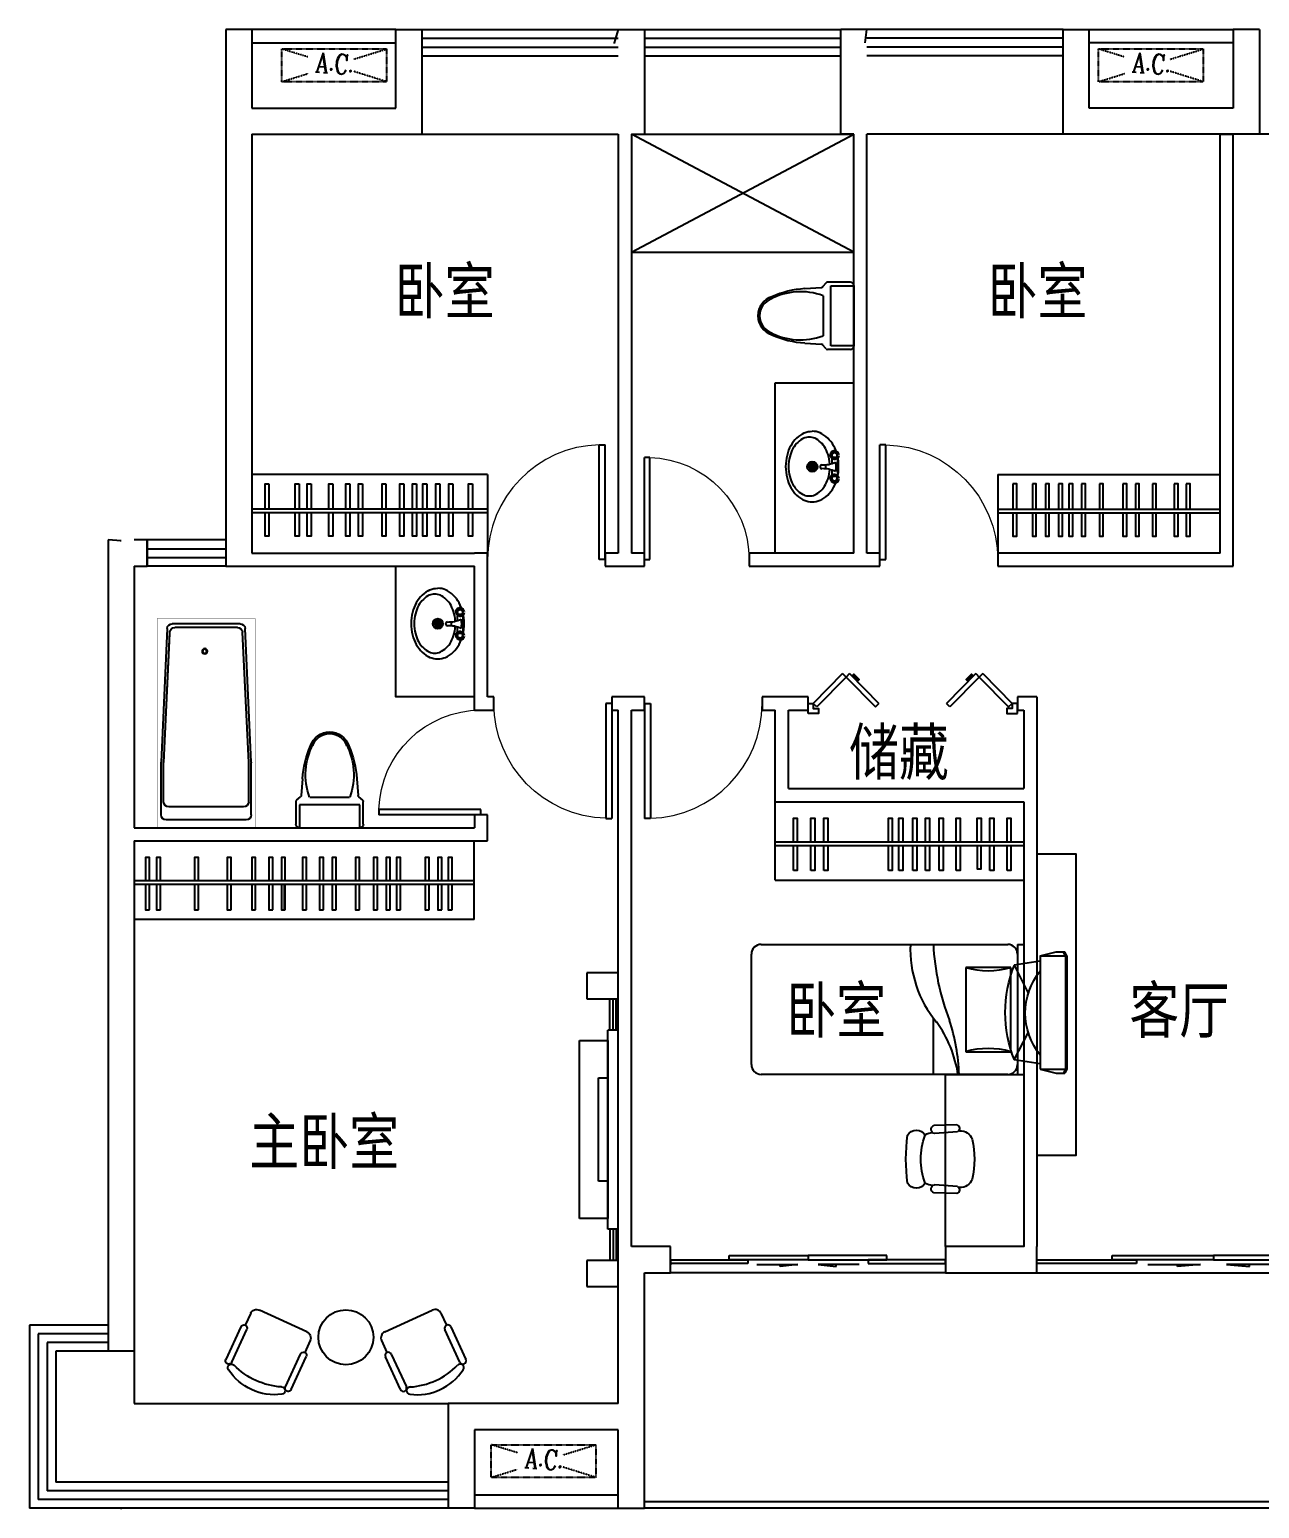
# Model space of a CAD drawing. Extents: x 4787548 to 4824448, y -1283794 to -1265894.
# Drawn here: x 4787548 to 4796948, y -1280495 to -1269194 of the extents above; entities that cross this region are included whole.
import ezdxf
from ezdxf.enums import TextEntityAlignment as Align

# ---------------------------------------------------------------- set-up
doc = ezdxf.new("R2010")
doc.units = 0
doc.header["$MEASUREMENT"] = 0
doc.linetypes.add('DASH', pattern=[0.35, 0.25, -0.1])
doc.layers.get('0').update_dxf_attribs({"linetype": 'CONTINUOUS'})
for name, color, linetype in [('4-BACLONY', 6, 'CONTINUOUS'), ('FURN', 8, 'CONTINUOUS'), ('HANDRAIL', 3, 'CONTINUOUS'), ('j', 8, 'CONTINUOUS'), ('J-厨房', 8, 'CONTINUOUS'), ('KT', 5, 'DASH'), ('LVTRY', 187, 'CONTINUOUS'), ('PUB_TEXT', 7, 'CONTINUOUS'), ('WALL', 2, 'CONTINUOUS'), ('WINDOW', 4, 'CONTINUOUS'), ('图库', 8, 'CONTINUOUS'), ('家具', 8, 'CONTINUOUS')]:
    doc.layers.add(name, color=color, linetype=linetype)
doc.styles.add('ATT', font='TXT')
doc.styles.add('COMPLEX', font='COMPLEX')
doc.styles.add('黑体', font='simhei.ttf')

# ---------------------------------------------------------------- blocks, each defined once
blk = doc.blocks.new('A$C0EA120DE')
at = {"layer": 'KT', "linetype": 'DASH', "ltscale": 0.5}
for p, q in [((-908, 63), (-656, -16)), ((-108, 63), (-306, 1)), ((-656, -109), (-908, -187)), ((-306, -126), (-108, -187))]:
    blk.add_line(p, q, dxfattribs=at)
blk.add_lwpolyline([(-908, -187), (-908, 63), (-108, 63), (-108, -187)], close=True, dxfattribs=at)
at = {"layer": 'KT', "linetype": 'DASH', "ltscale": 0.5, "style": 'COMPLEX', "text_generation_flag": 6, "width": 0.8}
blk.add_text('A.C.', height=150, rotation=355, dxfattribs=at).set_placement((-658, -63), align=Align.MIDDLE_RIGHT)
blk = doc.blocks.new('A$C3A193A47')
at = {"layer": '家具', "rotation": 180}
blk.add_blockref('A$C0EA120DE', (-539, 117), dxfattribs=at)
blk = doc.blocks.new('A$C0E8A3607')
for p, q in [((70, 205), (101, 402)), ((101, 402), (316, 296)), ((826, 402), (618, 296)), ((856, 205), (826, 402)), ((30, 205), (0, 81)), ((30, 205), (897, 205)), ((30, 205), (30, 0)), ((897, 205), (897, 0)), ((897, 205), (897, 0)), ((897, 205), (927, 81)), ((0, 81), (0, 16)), ((30, 0), (0, 16)), ((32, 10), (2, 25)), ((30, 10), (897, 10)), ((895, 10), (925, 25)), ((897, 0), (927, 16)), ((927, 81), (927, 16)), ((30, 0), (897, 0))]:
    blk.add_line(p, q)
for centre, radius, start, end in [((463, -508), 979, 68.2528, 111.7472), ((467, -193), 511, 50.9799, 129.0201)]:
    blk.add_arc(centre, radius, start, end)
blk = doc.blocks.new('A$C729543F5')
at = {"layer": 'FURN'}
for p, q in [((0, 2599), (0, 2799)), ((0, 2799), (240, 2799)), ((240, 2799), (240, 2599)), ((240, 2599), (0, 2599)), ((16, 2360), (16, 2599)), ((40, 2360), (40, 2599)), ((64, 2360), (64, 2599)), ((0, 840), (0, 2360)), ((0, 2360), (80, 2360)), ((80, 840), (80, 2360)), ((80, 2280), (80, 920)), ((297, 2280), (80, 2280)), ((297, 920), (297, 2280)), ((80, 1995), (80, 1205)), ((152, 1995), (80, 1995)), ((152, 1205), (152, 1995)), ((80, 1205), (152, 1205)), ((80, 920), (297, 920)), ((0, 840), (80, 840)), ((16, 840), (16, 600)), ((40, 840), (40, 600)), ((64, 840), (64, 600)), ((0, 400), (0, 600)), ((0, 600), (240, 600)), ((240, 600), (240, 400)), ((240, 400), (0, 400))]:
    blk.add_line(p, q, dxfattribs=at)
blk = doc.blocks.new('toilet3')
at = {"layer": 'j'}
for p, q in [((-180, 345), (-194, 334)), ((-164, 356), (-180, 345)), ((-148, 366), (-164, 356)), ((-140, 341), (-153, 332)), ((-131, 375), (-148, 366)), ((-126, 349), (-140, 341)), ((-114, 382), (-131, 375)), ((-112, 357), (-126, 349)), ((-96, 389), (-114, 382)), ((-97, 363), (-112, 357)), ((-82, 368), (-97, 363)), ((-75, 394), (-96, 389)), ((-64, 373), (-82, 368)), ((-54, 399), (-75, 394)), ((-46, 377), (-64, 373)), ((-32, 402), (-54, 399)), ((-27, 380), (-46, 377)), ((-11, 404), (-32, 402)), ((-8, 382), (-27, 380)), ((11, 405), (-11, 404)), ((11, 382), (-8, 382)), ((32, 404), (11, 405)), ((30, 382), (11, 382)), ((49, 380), (30, 382)), ((54, 402), (32, 404)), ((67, 377), (49, 380)), ((75, 399), (54, 402)), ((86, 373), (67, 377)), ((96, 394), (75, 399)), ((104, 368), (86, 373)), ((117, 389), (96, 394)), ((119, 363), (104, 368)), ((135, 382), (117, 389)), ((134, 357), (119, 363)), ((148, 349), (134, 357)), ((153, 375), (135, 382)), ((162, 341), (148, 349)), ((170, 366), (153, 375)), ((175, 332), (162, 341)), ((186, 356), (170, 366)), ((202, 345), (186, 356)), ((216, 334), (202, 345)), ((-256, 233), (-258, 218)), ((-252, 248), (-256, 233)), ((-247, 263), (-252, 248)), ((-240, 276), (-247, 263)), ((-230, 292), (-240, 276)), ((-220, 307), (-230, 292)), ((-208, 321), (-220, 307)), ((-212, 246), (-214, 236)), ((-214, 236), (-214, 225)), ((-209, 257), (-212, 246)), ((-205, 267), (-209, 257)), ((-194, 334), (-208, 321)), ((-201, 277), (-205, 267)), ((-193, 290), (-201, 277)), ((-184, 301), (-193, 290)), ((-175, 312), (-184, 301)), ((-164, 323), (-175, 312)), ((-153, 332), (-164, 323)), ((7, 210), (1, 229)), ((10, 211), (10, 230)), ((13, 210), (19, 229)), ((186, 323), (175, 332)), ((196, 312), (186, 323)), ((206, 301), (196, 312)), ((215, 290), (206, 301)), ((222, 277), (215, 290)), ((229, 321), (216, 334)), ((227, 267), (222, 277)), ((231, 257), (227, 267)), ((241, 307), (229, 321)), ((234, 246), (231, 257)), ((235, 236), (234, 246)), ((236, 225), (235, 236)), ((252, 292), (241, 307)), ((262, 276), (252, 292)), ((262, 276), (268, 263)), ((268, 263), (274, 248)), ((274, 248), (278, 233)), ((278, 233), (280, 218)), ((-258, 218), (-259, 202)), ((-259, 202), (-258, 187)), ((-258, 187), (-256, 171)), ((-256, 171), (-252, 156)), ((-252, 156), (-247, 142)), ((-247, 142), (-240, 128)), ((-240, 128), (-230, 112)), ((-214, 225), (-214, 214)), ((-214, 214), (-212, 203)), ((-212, 203), (-209, 192)), ((-209, 192), (-205, 182)), ((-205, 182), (-201, 172)), ((-201, 172), (-193, 160)), ((-193, 160), (-184, 148)), ((-184, 148), (-175, 137)), ((-175, 137), (-164, 127)), ((-164, 127), (-153, 117)), ((-153, 117), (-140, 108)), ((0, 201), (-19, 201)), ((1, 204), (-18, 210)), ((1, 198), (-18, 192)), ((2, 207), (-14, 218)), ((2, 195), (-14, 184)), ((4, 209), (-7, 224)), ((4, 193), (-7, 177)), ((7, 192), (1, 173)), ((10, 191), (10, 172)), ((13, 192), (19, 173)), ((16, 209), (27, 224)), ((16, 193), (27, 177)), ((18, 207), (34, 218)), ((18, 195), (34, 184)), ((19, 204), (38, 210)), ((19, 198), (38, 192)), ((20, 201), (39, 201)), ((162, 108), (175, 117)), ((175, 117), (186, 127)), ((186, 127), (196, 137)), ((196, 137), (206, 148)), ((206, 148), (215, 160)), ((215, 160), (222, 172)), ((222, 172), (227, 182)), ((227, 182), (231, 192)), ((231, 192), (234, 203)), ((234, 203), (235, 214)), ((235, 214), (236, 225)), ((252, 112), (262, 128)), ((262, 128), (268, 142)), ((268, 142), (274, 156)), ((274, 156), (278, 171)), ((278, 171), (280, 187)), ((280, 218), (281, 202)), ((280, 187), (281, 202)), ((-230, 112), (-220, 97)), ((-220, 97), (-208, 83)), ((-208, 83), (-194, 71)), ((-194, 71), (-180, 59)), ((-180, 59), (-164, 48)), ((-164, 48), (-148, 38)), ((-148, 38), (-131, 30)), ((-140, 108), (-126, 100)), ((-131, 30), (-114, 22)), ((-126, 100), (-112, 93)), ((-101, 31), (-120, 31)), ((-100, 37), (-118, 43)), ((-100, 25), (-118, 19)), ((-114, 22), (-96, 16)), ((-97, 42), (-113, 54)), ((-97, 19), (-113, 8)), ((-112, 93), (-97, 87)), ((-93, 47), (-104, 62)), ((-93, 15), (-104, -1)), ((-97, 87), (-82, 81)), ((-96, 16), (-75, 10)), ((-87, 49), (-93, 68)), ((-87, 12), (-93, -6)), ((-82, 81), (-64, 76)), ((-81, 50), (-81, 70)), ((-75, 49), (-69, 68)), ((-75, 12), (-69, -6)), ((-75, 10), (-54, 6)), ((-70, 47), (-58, 62)), ((-70, 15), (-58, -1)), ((-65, 42), (-50, 54)), ((-65, 19), (-50, 8)), ((-64, 76), (-46, 72)), ((-63, 37), (-44, 43)), ((-63, 25), (-44, 19)), ((-62, 31), (-42, 31)), ((-54, 6), (-32, 2)), ((-16, 53), (-49, 53)), ((67, 9), (-49, 9)), ((-46, 72), (-27, 69)), ((-32, 2), (-11, 0)), ((-27, 69), (-12, 68)), ((-11, 0), (11, 0)), ((25, 99), (-7, 99)), ((11, 0), (32, 0)), ((30, 68), (49, 69)), ((32, 0), (54, 2)), ((67, 53), (34, 53)), ((49, 69), (67, 72)), ((54, 2), (75, 6)), ((80, 31), (60, 31)), ((81, 37), (62, 43)), ((81, 25), (62, 19)), ((67, 72), (86, 76)), ((84, 42), (68, 54)), ((84, 19), (68, 8)), ((75, 6), (96, 10)), ((88, 47), (76, 62)), ((88, 15), (76, -1)), ((86, 76), (104, 81)), ((93, 49), (87, 68)), ((93, 12), (87, -6)), ((96, 10), (117, 16)), ((99, 50), (99, 70)), ((104, 81), (119, 87)), ((105, 49), (111, 68)), ((105, 12), (111, -6)), ((111, 47), (122, 62)), ((111, 15), (122, -1)), ((115, 42), (131, 54)), ((115, 19), (131, 8)), ((117, 16), (135, 22)), ((118, 37), (136, 43)), ((118, 25), (136, 19)), ((119, 87), (134, 93)), ((119, 31), (138, 31)), ((134, 93), (148, 100)), ((135, 22), (153, 30)), ((148, 100), (162, 108)), ((153, 30), (170, 38)), ((170, 38), (186, 48)), ((186, 48), (202, 59)), ((202, 59), (216, 71)), ((216, 71), (229, 83)), ((229, 83), (241, 97)), ((241, 97), (252, 112))]:
    blk.add_line(p, q, dxfattribs=at)
for centre, radius in [((10, 201), 38.9), ((10, 201), 29.2), ((10, 201), 9.73), ((-81, 31), 19.5), ((99, 31), 19.5)]:
    blk.add_circle(centre, radius, dxfattribs=at)
for centre, radius, start, end in [((-245, 122), 240, 335.8374, 1.2386), ((9, 127), 14.6, 0, 180), ((263, 122), 240, 178.7614, 204.1626), ((9, 123), 105, 250.2486, 289.7514)]:
    blk.add_arc(centre, radius, start, end, dxfattribs=at)
blk = doc.blocks.new('toilet20')
at = {"layer": 'j'}
for p, q in [((-232, 0), (232, 0)), ((230, 0), (230, -175)), ((-257, -25), (-257, -202)), ((-230, -175), (-230, 0)), ((257, -25), (257, -202)), ((-253, -212), (-222, -238)), ((230, -175), (-230, -175)), ((253, -212), (222, -238)), ((-208, -375), (-217, -247)), ((-152, -235), (152, -235)), ((208, -375), (217, -247))]:
    blk.add_line(p, q, dxfattribs=at)
for centre, radius, start, end in [((232, -25), 25.4, 0, 90), ((-232, -25), 25.4, 90, 180), ((-244, -202), 12.7, 180, 230.1944), ((244, -202), 12.7, 309.8056, 0), ((-230, -247), 12.7, 4.1704, 50.1944), ((309, -407), 493, 159.6179, 208.0402), ((-309, -407), 493, 331.9598, 20.3821), ((230, -247), 12.7, 129.8056, 175.8296), ((532, -327), 741, 183.6819, 203.8813), ((-532, -327), 741, 336.1187, 356.3181), ((0, -580), 153, 197.8712, 270), ((-2, -586), 134, 197.6294, 270.8997), ((0, -580), 153, 270, 342.1288), ((2, -586), 134, 269.1003, 342.3706)]:
    blk.add_arc(centre, radius, start, end, dxfattribs=at)
blk = doc.blocks.new('M_C32CXI')
for p, q in [((-188, 275), (87, 275)), ((212, 250), (112, 250)), ((87, 225), (-188, 225)), ((262, 200), (262, -200)), ((-188, -225), (87, -225)), ((87, -275), (-188, -275)), ((212, -250), (112, -250))]:
    blk.add_line(p, q)
for centre, radius, start, end in [((-227, 210), 28.1, 338.7607, 148.1092), ((-188, 250), 25, 90, 270), ((87, 250), 25, 270, 90), ((212, 200), 50, 0, 90), ((111, 0), 426, 148.1092, 211.8908), ((314, 0), 552, 158.7607, 201.2393), ((-227, -210), 28.1, 211.8908, 21.2393), ((-188, -250), 25, 90, 270), ((87, -250), 25, 270, 90), ((212, -200), 50, 270, 0)]:
    blk.add_arc(centre, radius, start, end)
at = {"width": 0.8, "flags": 9}
for tag in ['XSIZE', 'YSIZE']:
    blk.add_attdef(tag, (0, 0), '', height=0.5, dxfattribs=at)
blk = doc.blocks.new('M_C11')
at = {"linetype": 'Continuous'}
blk.add_circle((0, 0), 210, dxfattribs=at)
at = {"width": 0.8, "flags": 9}
for tag in ['XSIZE', 'YSIZE']:
    blk.add_attdef(tag, (0, 0), '', height=0.5, dxfattribs=at)
blk = doc.blocks.new('A$C79BF5E66')
for p, q in [((76, 2124), (938, 2124)), ((0, 126), (0, 2049)), ((1014, 2049), (1014, 126)), ((434, 707), (0, 707)), ((833, 454), (177, 454)), ((177, 454), (177, 101)), ((833, 101), (833, 454)), ((1014, 50), (0, 50)), ((0, 50), (0, 0)), ((177, 101), (833, 101)), ((1014, 50), (1014, 0)), ((1014, 0), (0, 0))]:
    blk.add_line(p, q)
for centre, radius, start, end in [((76, 2049), 75.7, 90, 180), ((938, 2049), 75.7, 0, 90), ((976, -6), 892, 87.5673, 129.5461), ((1099, -1149), 1857, 92.616, 111.4069), ((-137, 1432), 928, 278.5121, 306.0403), ((-63, 2088), 1584, 272.283, 287.8034), ((-429, 278), 631, 343.7398, 16.2602), ((1439, 278), 631, 163.7398, 196.2602), ((76, 126), 75.7, 180, 270), ((938, 126), 75.7, 270, 0)]:
    blk.add_arc(centre, radius, start, end)
blk = doc.blocks.new('12PSTG02')
at = {"color": 0, "linetype": 'ByBlock'}
for p, q in [((-5.882738, 11.493405), (-13.636493, 11.294805)), ((-5.73403, 9.170818), (-13.415554, 8.575543)), ((-4.996459, 9.562867), (-5.284204, 9.540568)), ((-5.73403, -9.170818), (-13.415554, -8.575543)), ((-4.996459, -9.562867), (-5.284204, -9.540568)), ((-4.996459, -9.562867), (-5.28099, -9.544821)), ((-5.882738, -11.493405), (-13.636493, -11.294805))]:
    blk.add_line(p, q, dxfattribs=at)
for centre, radius, start, end in [((-13.097037, 9.970029), 1.4304, 112.156422, 257.133709), ((-6.286552, 10.301496), 1.258456, 296.04311, 71.283835), ((39.486083, 0), 62.486083, 172.590731, 187.409269), ((-19.5, 6.311132), 3.452743, 30.392687, 149.607313), ((4.70097, 0), 22.70097, 159.208954, 200.791046), ((-12.998837, 0.943692), 7.999035, 97.334712, 116.212212), ((-4.647836, 5.578088), 4, 16.10866, 95), ((-28.187947, 0), 28.187947, 346.275006, 13.724994), ((-19.5, -6.311132), 3.452743, 210.392687, 329.607313), ((-12.998837, -1.056308), 7.999035, 243.61801, 261.904764), ((-13.097037, -9.970029), 1.4304, 102.866291, 247.843578), ((-6.286552, -10.301496), 1.258456, 288.716165, 63.95689), ((-4.647836, -5.578088), 4, 265, 343.89134)]:
    blk.add_arc(centre, radius, start, end, dxfattribs=at)
at = {"color": 0, "linetype": 'ByBlock', "style": 'ATT'}
for tag, p, flags in [('ITEM', (-22, -21), 3), ('ROOM_NUMBER', (-22, -29), 1)]:
    blk.add_attdef(tag, p, '', height=6, dxfattribs=dict(at, flags=flags))
blk = doc.blocks.new('-CHAI6')
at = {"xscale": 22.75, "yscale": 22.75, "zscale": 22.75}
blk.add_blockref('12PSTG02', (519, 28), dxfattribs=at)
blk = doc.blocks.new('M_E10')
for p, q in [((-740, -70), (-740, -680)), ((-700, -30), (-302, -30)), ((-640, -90), (-640, -660)), ((-600, -50), (-300, -50)), ((-300, -50), (695, -96)), ((-298, -30), (724, -76)), ((730, -136), (730, -614)), ((760, -116), (760, -634)), ((695, -654), (-300, -700)), ((685, -654), (-300, -700)), ((724, -674), (-298, -720)), ((-700, -720), (-302, -720)), ((-600, -700), (-300, -700))]:
    blk.add_line(p, q)
at = {"const_width": 1.5}
for points in [[(-800, 0), (800, 0)], [(-800, -750), (-800, 0)], [(800, 0), (800, -750)], [(800, -750), (-800, -750)]]:
    blk.add_lwpolyline(points, dxfattribs=at)
for radius in [20, 16]:
    blk.add_circle((550, -386), radius)
for centre, start, end in [((-700, -70), 90, 180), ((-600, -90), 90, 180), ((-302, -70), 83.7966, 90), ((690, -136), 0, 83.3675), ((720, -116), 0, 83.7966), ((-600, -660), 180, 270), ((690, -614), 276.6325, 0), ((720, -634), 276.2034, 0), ((-700, -680), 180, 270), ((-302, -680), 270, 276.2034)]:
    blk.add_arc(centre, 40, start, end)
at = {"width": 0.8, "flags": 9}
for tag in ['XSIZE', 'YSIZE']:
    blk.add_attdef(tag, (0, 0), '', height=0.5, dxfattribs=at)
blk = doc.blocks.new('$DorLib2D$00000001')
for p, q in [((0.45, 0.975), (0.5, 0.975)), ((0.45, 0), (0.45, 0.975)), ((0.5, 0), (0.5, 0.975)), ((0.5, 0), (0.45, 0))]:
    blk.add_line(p, q)
at = {"lineweight": 13}
blk.add_arc((0.475, 0), 0.975, 91.4693, 180, dxfattribs=at)
blk = doc.blocks.new('$DorLib2D$00000138')
at = {"color": 0, "linetype": 'Continuous'}
for p, q in [((-0.2875, 0), (-0.2875, 0.1538)), ((-0.2875, 0.1538), (0, 0.1538)), ((0, 0.1538), (0, 0)), ((0.2875, 0.1538), (0, 0.1538)), ((0.2875, 0), (0.2875, 0.1538)), ((-0.5, -0.1399), (-0.5, 0)), ((-0.5, 0), (-0.2187, 0)), ((0, 0), (-0.2875, 0)), ((-0.2187, 0), (-0.2187, -0.1399)), ((0, 0), (0.2875, 0)), ((0.2187, 0), (0.2187, -0.1399)), ((0.5, 0), (0.2187, 0)), ((0.5, 0), (0.5, -0.1946)), ((0.5, -0.1399), (0.5, 0)), ((-0.2187, -0.1399), (-0.5, -0.1399)), ((0.2187, -0.1399), (0.5, -0.1399)), ((-0.1857, -0.186), (-0.037, -0.186)), ((-0.037, -0.186), (-0.1019, -0.2583)), ((-0.1019, -0.2583), (-0.1019, -0.186)), ((0.1857, -0.186), (0.037, -0.186)), ((0.037, -0.186), (0.1019, -0.2583)), ((0.1019, -0.2583), (0.1019, -0.186))]:
    blk.add_line(p, q, dxfattribs=at)
blk = doc.blocks.new('$DorLib2D$00000034')
for p, q in [((-0.3348, 0.1427), (-0.475, 0)), ((-0.3348, 0.1427), (-0.3182, 0.1263)), ((-0.3015, 0.1427), (-0.3182, 0.1263)), ((-0.3015, 0.1427), (-0.1614, 0)), ((0.3015, 0.1427), (0.1614, 0)), ((0.3015, 0.1427), (0.3182, 0.1263)), ((0.3348, 0.1427), (0.3182, 0.1263)), ((0.3348, 0.1427), (0.475, 0)), ((-0.3182, 0.1263), (-0.4584, -0.0164)), ((-0.3182, 0.1263), (-0.178, -0.0164)), ((0.3182, 0.1263), (0.178, -0.0164)), ((0.3182, 0.1263), (0.4584, -0.0164)), ((-0.5, -0.048), (-0.5, 0)), ((-0.4584, -0.0164), (-0.475, 0)), ((-0.178, -0.0164), (-0.1614, 0)), ((0.178, -0.0164), (0.1614, 0)), ((0.4584, -0.0164), (0.475, 0)), ((0.5, -0.048), (0.5, 0))]:
    blk.add_line(p, q)
for points in [[(-0.2899, 0.1308), (-0.2804, 0.1401), (-0.255, 0.1143), (-0.2645, 0.1049)], [(-0.2866, 0.1275), (-0.2804, 0.1335), (-0.2616, 0.1144), (-0.2678, 0.1083)], [(0.2899, 0.1308), (0.2804, 0.1401), (0.255, 0.1143), (0.2645, 0.1049)], [(0.2866, 0.1275), (0.2804, 0.1335), (0.2616, 0.1144), (0.2678, 0.1083)], [(-0.5, 0), (-0.475, 0), (-0.475, -0.023), (-0.45, -0.023), (-0.45, -0.048), (-0.5, -0.048)], [(0.5, 0), (0.475, 0), (0.475, -0.023), (0.45, -0.023), (0.45, -0.048), (0.5, -0.048)]]:
    blk.add_lwpolyline(points)
blk = doc.blocks.new('$TCHSYS$WIN2D')
for p, q in [((-0.5, 0.5), (0.5, 0.5)), ((-0.5, 0.5), (-0.5, -0.5)), ((0.5, 0.5), (0.5, -0.5)), ((0.5, 0.167), (-0.5, 0.167)), ((0.5, -0.167), (-0.5, -0.167)), ((-0.5, -0.5), (0.5, -0.5))]:
    blk.add_line(p, q)
blk = doc.blocks.new('$TCHSYS$DOOR2D')
for p, q in [((0.45, 0.975), (0.5, 0.975)), ((0.45, 0), (0.45, 0.975)), ((0.5, 0), (0.5, 0.975)), ((0.5, 0), (0.45, 0))]:
    blk.add_line(p, q)
at = {"lineweight": 13}
blk.add_arc((0.475, 0), 0.975, 91.4693, 180, dxfattribs=at)

msp = doc.modelspace()

# ---------------------------------------------------------------- linework, layer by layer
at = {"layer": '4-BACLONY'}
for p, q in [((4798098, -1280444), (4792248, -1280444)), ((4798148, -1280494), (4792248, -1280494))]:
    msp.add_line(p, q, dxfattribs=at)
at = {"layer": 'FURN'}
for p, q in [((4791048, -1272594), (4789248, -1272594)), ((4791048, -1272594), (4791048, -1273194)), ((4794948, -1272594), (4796648, -1272594)), ((4794948, -1272594), (4794948, -1273194)), ((4791048, -1272859), (4789248, -1272859)), ((4794948, -1272859), (4796648, -1272859)), ((4791048, -1272887), (4789248, -1272887)), ((4794948, -1272887), (4796648, -1272887)), ((4793248, -1275694), (4793248, -1275094)), ((4790947, -1275994), (4790947, -1275394)), ((4793248, -1275400), (4795148, -1275400)), ((4793248, -1275428), (4795148, -1275428)), ((4790947, -1275700), (4788348, -1275700)), ((4790947, -1275728), (4788348, -1275728)), ((4793248, -1275694), (4795148, -1275694)), ((4790947, -1275994), (4788348, -1275994))]:
    msp.add_line(p, q, dxfattribs=at)
for points in [[(4789348, -1272859), (4789348, -1272666), (4789378, -1272666)], [(4789378, -1272666), (4789378, -1272859)], [(4789578, -1272859), (4789578, -1272666), (4789608, -1272666)], [(4789608, -1272666), (4789608, -1272859)], [(4789670, -1272859), (4789670, -1272666), (4789700, -1272666)], [(4789700, -1272666), (4789700, -1272859)], [(4789836, -1272859), (4789836, -1272666), (4789866, -1272666)], [(4789866, -1272666), (4789866, -1272859)], [(4789966, -1272859), (4789966, -1272666), (4789996, -1272666)], [(4789996, -1272666), (4789996, -1272859)], [(4790063, -1272859), (4790063, -1272666), (4790093, -1272666)], [(4790093, -1272666), (4790093, -1272859)], [(4790242, -1272859), (4790242, -1272666), (4790272, -1272666)], [(4790272, -1272666), (4790272, -1272859)], [(4790379, -1272859), (4790379, -1272666), (4790409, -1272666)], [(4790409, -1272666), (4790409, -1272859)], [(4790476, -1272859), (4790476, -1272666), (4790506, -1272666)], [(4790506, -1272666), (4790506, -1272859)], [(4790555, -1272859), (4790555, -1272666), (4790585, -1272666)], [(4790585, -1272666), (4790585, -1272859)], [(4790654, -1272859), (4790654, -1272666), (4790684, -1272666)], [(4790684, -1272666), (4790684, -1272859)], [(4790754, -1272859), (4790754, -1272666), (4790784, -1272666)], [(4790784, -1272666), (4790784, -1272859)], [(4790904, -1272859), (4790904, -1272666), (4790934, -1272666)], [(4790934, -1272666), (4790934, -1272859)], [(4795093, -1272859), (4795093, -1272666), (4795063, -1272666)], [(4795063, -1272666), (4795063, -1272859)], [(4795243, -1272859), (4795243, -1272666), (4795213, -1272666)], [(4795213, -1272666), (4795213, -1272859)], [(4795342, -1272859), (4795342, -1272666), (4795312, -1272666)], [(4795312, -1272666), (4795312, -1272859)], [(4795412, -1272666), (4795412, -1272859)], [(4795442, -1272859), (4795442, -1272666), (4795412, -1272666)], [(4795521, -1272859), (4795521, -1272666), (4795491, -1272666)], [(4795491, -1272666), (4795491, -1272859)], [(4795588, -1272666), (4795588, -1272859)], [(4795618, -1272859), (4795618, -1272666), (4795588, -1272666)], [(4795725, -1272666), (4795725, -1272859)], [(4795755, -1272859), (4795755, -1272666), (4795725, -1272666)], [(4795904, -1272666), (4795904, -1272859)], [(4795934, -1272859), (4795934, -1272666), (4795904, -1272666)], [(4796030, -1272859), (4796030, -1272666), (4796000, -1272666)], [(4796000, -1272666), (4796000, -1272859)], [(4796130, -1272666), (4796130, -1272859)], [(4796160, -1272859), (4796160, -1272666), (4796130, -1272666)], [(4796297, -1272666), (4796297, -1272859)], [(4796327, -1272859), (4796327, -1272666), (4796297, -1272666)], [(4796419, -1272859), (4796419, -1272666), (4796389, -1272666)], [(4796389, -1272666), (4796389, -1272859)], [(4789378, -1272887), (4789378, -1273066), (4789348, -1273066), (4789348, -1272887)], [(4789608, -1272887), (4789608, -1273066), (4789578, -1273066), (4789578, -1272887)], [(4789700, -1272887), (4789700, -1273066), (4789670, -1273066), (4789670, -1272887)], [(4789866, -1272887), (4789866, -1273066), (4789836, -1273066), (4789836, -1272887)], [(4789996, -1272887), (4789996, -1273066), (4789966, -1273066), (4789966, -1272887)], [(4790093, -1272887), (4790093, -1273066), (4790063, -1273066), (4790063, -1272887)], [(4790272, -1272887), (4790272, -1273066), (4790242, -1273066), (4790242, -1272887)], [(4790409, -1272887), (4790409, -1273066), (4790379, -1273066), (4790379, -1272887)], [(4790506, -1272887), (4790506, -1273066), (4790476, -1273066), (4790476, -1272887)], [(4790585, -1272887), (4790585, -1273066), (4790555, -1273066), (4790555, -1272887)], [(4790684, -1272887), (4790684, -1273066), (4790654, -1273066), (4790654, -1272887)], [(4790784, -1272887), (4790784, -1273066), (4790754, -1273066), (4790754, -1272887)], [(4790934, -1272887), (4790934, -1273066), (4790904, -1273066), (4790904, -1272887)], [(4795063, -1272887), (4795063, -1273066), (4795093, -1273066), (4795093, -1272887)], [(4795213, -1272887), (4795213, -1273066), (4795243, -1273066), (4795243, -1272887)], [(4795312, -1272887), (4795312, -1273066), (4795342, -1273066), (4795342, -1272887)], [(4795412, -1272887), (4795412, -1273066), (4795442, -1273066), (4795442, -1272887)], [(4795491, -1272887), (4795491, -1273066), (4795521, -1273066), (4795521, -1272887)], [(4795588, -1272887), (4795588, -1273066), (4795618, -1273066), (4795618, -1272887)], [(4795725, -1272887), (4795725, -1273066), (4795755, -1273066), (4795755, -1272887)], [(4795904, -1272887), (4795904, -1273066), (4795934, -1273066), (4795934, -1272887)], [(4796000, -1272887), (4796000, -1273066), (4796030, -1273066), (4796030, -1272887)], [(4796130, -1272887), (4796130, -1273066), (4796160, -1273066), (4796160, -1272887)], [(4796297, -1272887), (4796297, -1273066), (4796327, -1273066), (4796327, -1272887)], [(4796389, -1272887), (4796389, -1273066), (4796419, -1273066), (4796419, -1272887)], [(4793386, -1275400), (4793386, -1275221), (4793416, -1275221), (4793416, -1275400)], [(4793519, -1275400), (4793519, -1275221), (4793549, -1275221), (4793549, -1275400)], [(4793620, -1275400), (4793620, -1275221), (4793650, -1275221), (4793650, -1275400)], [(4794112, -1275400), (4794112, -1275221), (4794142, -1275221), (4794142, -1275400)], [(4794193, -1275400), (4794193, -1275221), (4794223, -1275221), (4794223, -1275400)], [(4794300, -1275400), (4794300, -1275221), (4794330, -1275221), (4794330, -1275400)], [(4794397, -1275400), (4794397, -1275221), (4794427, -1275221), (4794427, -1275400)], [(4794500, -1275400), (4794500, -1275221), (4794530, -1275221), (4794530, -1275400)], [(4794631, -1275400), (4794631, -1275221), (4794661, -1275221), (4794661, -1275400)], [(4794792, -1275400), (4794792, -1275221), (4794822, -1275221), (4794822, -1275400)], [(4794889, -1275400), (4794889, -1275221), (4794919, -1275221), (4794919, -1275400)], [(4795019, -1275400), (4795019, -1275221), (4795049, -1275221), (4795049, -1275400)], [(4793416, -1275428), (4793416, -1275621), (4793386, -1275621)], [(4793386, -1275621), (4793386, -1275428)], [(4793549, -1275428), (4793549, -1275621), (4793519, -1275621)], [(4793519, -1275621), (4793519, -1275428)], [(4793650, -1275428), (4793650, -1275621), (4793620, -1275621)], [(4793620, -1275621), (4793620, -1275428)], [(4794142, -1275428), (4794142, -1275621), (4794112, -1275621)], [(4794112, -1275621), (4794112, -1275428)], [(4794223, -1275428), (4794223, -1275621), (4794193, -1275621)], [(4794193, -1275621), (4794193, -1275428)], [(4794330, -1275428), (4794330, -1275621), (4794300, -1275621)], [(4794300, -1275621), (4794300, -1275428)], [(4794427, -1275428), (4794427, -1275621), (4794397, -1275621)], [(4794397, -1275621), (4794397, -1275428)], [(4794530, -1275428), (4794530, -1275621), (4794500, -1275621)], [(4794500, -1275621), (4794500, -1275428)], [(4794631, -1275621), (4794631, -1275428)], [(4794661, -1275428), (4794661, -1275621), (4794631, -1275621)], [(4794792, -1275428), (4794792, -1275607), (4794822, -1275607), (4794822, -1275428)], [(4794919, -1275428), (4794919, -1275621), (4794889, -1275621)], [(4794889, -1275621), (4794889, -1275428)], [(4795019, -1275621), (4795019, -1275428)], [(4795049, -1275428), (4795049, -1275621), (4795019, -1275621)], [(4788464, -1275700), (4788464, -1275521), (4788434, -1275521), (4788434, -1275700)], [(4788548, -1275700), (4788548, -1275521), (4788518, -1275521), (4788518, -1275700)], [(4788840, -1275700), (4788840, -1275521), (4788810, -1275521), (4788810, -1275700)], [(4789088, -1275700), (4789088, -1275521), (4789058, -1275521), (4789058, -1275700)], [(4789276, -1275700), (4789276, -1275521), (4789246, -1275521), (4789246, -1275700)], [(4789407, -1275700), (4789407, -1275521), (4789377, -1275521), (4789377, -1275700)], [(4789503, -1275700), (4789503, -1275521), (4789473, -1275521), (4789473, -1275700)], [(4789665, -1275700), (4789665, -1275521), (4789635, -1275521), (4789635, -1275700)], [(4789795, -1275700), (4789795, -1275521), (4789765, -1275521), (4789765, -1275700)], [(4789892, -1275700), (4789892, -1275521), (4789862, -1275521), (4789862, -1275700)], [(4790070, -1275700), (4790070, -1275521), (4790040, -1275521), (4790040, -1275700)], [(4790207, -1275700), (4790207, -1275521), (4790177, -1275521), (4790177, -1275700)], [(4790304, -1275700), (4790304, -1275521), (4790274, -1275521), (4790274, -1275700)], [(4790383, -1275700), (4790383, -1275521), (4790353, -1275521), (4790353, -1275700)], [(4790602, -1275700), (4790602, -1275521), (4790572, -1275521), (4790572, -1275700)], [(4790699, -1275700), (4790699, -1275521), (4790669, -1275521), (4790669, -1275700)], [(4790778, -1275700), (4790778, -1275521), (4790748, -1275521), (4790748, -1275700)], [(4788434, -1275728), (4788434, -1275921), (4788464, -1275921)], [(4788464, -1275921), (4788464, -1275728)], [(4788518, -1275728), (4788518, -1275921), (4788548, -1275921)], [(4788548, -1275921), (4788548, -1275728)], [(4788810, -1275728), (4788810, -1275921), (4788840, -1275921)], [(4788840, -1275921), (4788840, -1275728)], [(4789058, -1275728), (4789058, -1275921), (4789088, -1275921)], [(4789088, -1275921), (4789088, -1275728)], [(4789246, -1275728), (4789246, -1275921), (4789276, -1275921)], [(4789276, -1275921), (4789276, -1275728)], [(4789377, -1275728), (4789377, -1275921), (4789407, -1275921)], [(4789407, -1275921), (4789407, -1275728)], [(4789473, -1275728), (4789473, -1275921), (4789503, -1275921)], [(4789498, -1275921), (4789498, -1275728)], [(4789503, -1275921), (4789503, -1275728)], [(4789635, -1275728), (4789635, -1275921), (4789665, -1275921)], [(4789665, -1275921), (4789665, -1275728)], [(4789765, -1275728), (4789765, -1275921), (4789795, -1275921)], [(4789795, -1275921), (4789795, -1275728)], [(4789862, -1275728), (4789862, -1275921), (4789892, -1275921)], [(4789892, -1275921), (4789892, -1275728)], [(4790040, -1275728), (4790040, -1275921), (4790070, -1275921)], [(4790070, -1275921), (4790070, -1275728)], [(4790177, -1275728), (4790177, -1275921), (4790207, -1275921)], [(4790207, -1275921), (4790207, -1275728)], [(4790274, -1275728), (4790274, -1275921), (4790304, -1275921)], [(4790304, -1275921), (4790304, -1275728)], [(4790353, -1275728), (4790353, -1275921), (4790383, -1275921)], [(4790383, -1275921), (4790383, -1275728)], [(4790572, -1275728), (4790572, -1275921), (4790602, -1275921)], [(4790602, -1275921), (4790602, -1275728)], [(4790669, -1275728), (4790669, -1275921), (4790699, -1275921)], [(4790699, -1275921), (4790699, -1275728)], [(4790748, -1275728), (4790748, -1275921), (4790778, -1275921)], [(4790778, -1275921), (4790778, -1275728)]]:
    msp.add_lwpolyline(points, dxfattribs=at)
for points in [[(4795248, -1277796), (4795548, -1277796), (4795548, -1275496), (4795248, -1275496)], [(4795148, -1277178), (4795148, -1278494), (4794548, -1278494), (4794548, -1277178)]]:
    msp.add_lwpolyline(points, close=True, dxfattribs=at)
at = {"layer": 'J-厨房'}
for p, q in [((4792148, -1270894), (4793848, -1269994)), ((4793848, -1270894), (4792148, -1269994)), ((4792148, -1270894), (4793848, -1270894))]:
    msp.add_line(p, q, dxfattribs=at)
msp.add_lwpolyline([(4790948, -1274294), (4790348, -1274294), (4790348, -1273294)], dxfattribs=at)
at = {"layer": 'WALL'}
for p, q in [((4789048, -1269194), (4789048, -1269894)), ((4789248, -1269194), (4789048, -1269194)), ((4789248, -1269194), (4789248, -1269794)), ((4790348, -1269794), (4790348, -1269194)), ((4790348, -1269194), (4790548, -1269194)), ((4790548, -1269994), (4790548, -1269194)), ((4792048, -1269194), (4792017, -1269295)), ((4792048, -1269194), (4792148, -1269194)), ((4792148, -1269194), (4792248, -1269194)), ((4792248, -1269194), (4792248, -1269994)), ((4793848, -1269194), (4793748, -1269194)), ((4793748, -1269994), (4793748, -1269194)), ((4793948, -1269194), (4793848, -1269194)), ((4793934, -1269294), (4793948, -1269194)), ((4795448, -1269994), (4795448, -1269194)), ((4795448, -1269194), (4795648, -1269194)), ((4795648, -1269794), (4795648, -1269194)), ((4796748, -1269194), (4796748, -1269794)), ((4796948, -1269194), (4796748, -1269194)), ((4796948, -1269194), (4796948, -1269994)), ((4792017, -1269295), (4792017, -1269299)), ((4793934, -1269294), (4793934, -1269292)), ((4789248, -1269794), (4790348, -1269794)), ((4796748, -1269794), (4795648, -1269794)), ((4789048, -1269894), (4789048, -1273094)), ((4789248, -1269994), (4790548, -1269994)), ((4789248, -1269994), (4789248, -1273194)), ((4792048, -1269994), (4792048, -1273194)), ((4792148, -1269994), (4792148, -1273194)), ((4792148, -1269994), (4792248, -1269994)), ((4793848, -1269994), (4793748, -1269994)), ((4793848, -1273194), (4793848, -1269994)), ((4793948, -1273194), (4793948, -1269994)), ((4796948, -1269994), (4795448, -1269994)), ((4796648, -1273194), (4796648, -1269994)), ((4796648, -1269994), (4796748, -1269994)), ((4796748, -1273294), (4796748, -1269994)), ((4788148, -1273094), (4788148, -1273194)), ((4788249, -1273101), (4788148, -1273094)), ((4788448, -1273094), (4788348, -1273094)), ((4788448, -1273294), (4788448, -1273094)), ((4789048, -1273094), (4789048, -1273294)), ((4788148, -1273194), (4788148, -1275294)), ((4788249, -1273101), (4788242, -1273101)), ((4789248, -1273194), (4790948, -1273194)), ((4791048, -1273194), (4790948, -1273194)), ((4791048, -1273294), (4791048, -1273194)), ((4792048, -1273194), (4791948, -1273194)), ((4791948, -1273194), (4791948, -1273294)), ((4792248, -1273194), (4792148, -1273194)), ((4792248, -1273294), (4792248, -1273194)), ((4793848, -1273194), (4793048, -1273194)), ((4793048, -1273194), (4793048, -1273294)), ((4794048, -1273194), (4793948, -1273194)), ((4794048, -1273294), (4794048, -1273194)), ((4796648, -1273194), (4794948, -1273194)), ((4794948, -1273194), (4794948, -1273294)), ((4788348, -1273294), (4788348, -1275294)), ((4788348, -1273294), (4788448, -1273294)), ((4789048, -1273294), (4789148, -1273294)), ((4789148, -1273294), (4790948, -1273294)), ((4790948, -1274394), (4790948, -1273294)), ((4791048, -1274294), (4791048, -1273294)), ((4791948, -1273294), (4792148, -1273294)), ((4792148, -1273294), (4792248, -1273294)), ((4793048, -1273294), (4793848, -1273294)), ((4793848, -1273294), (4794048, -1273294)), ((4794948, -1273294), (4796748, -1273294)), ((4791098, -1274294), (4791048, -1274294)), ((4791098, -1274394), (4791098, -1274294)), ((4792148, -1274294), (4791998, -1274294)), ((4791998, -1274294), (4791998, -1274394)), ((4792248, -1274294), (4792148, -1274294)), ((4792248, -1274394), (4792248, -1274294)), ((4793348, -1274294), (4793148, -1274294)), ((4793148, -1274294), (4793148, -1274394)), ((4793498, -1274294), (4793348, -1274294)), ((4793498, -1274394), (4793498, -1274294)), ((4795248, -1274294), (4795098, -1274294)), ((4795098, -1274294), (4795098, -1274394)), ((4795248, -1274294), (4795248, -1274994)), ((4790948, -1274394), (4791048, -1274394)), ((4791048, -1274394), (4791098, -1274394)), ((4791998, -1274394), (4792048, -1274394)), ((4792048, -1278594), (4792048, -1274394)), ((4792148, -1274394), (4792248, -1274394)), ((4792148, -1278494), (4792148, -1274394)), ((4793148, -1274394), (4793248, -1274394)), ((4793248, -1275094), (4793248, -1274394)), ((4793348, -1274994), (4793348, -1274394)), ((4793348, -1274394), (4793498, -1274394)), ((4795098, -1274394), (4795148, -1274394)), ((4795148, -1274394), (4795148, -1274994)), ((4793348, -1274994), (4795148, -1274994)), ((4795248, -1274994), (4795248, -1278494)), ((4793248, -1275094), (4795148, -1275094)), ((4795148, -1275094), (4795148, -1278494)), ((4791048, -1275194), (4790948, -1275194)), ((4790948, -1275194), (4790948, -1275294)), ((4791048, -1275394), (4791048, -1275194)), ((4788148, -1275294), (4788148, -1279294)), ((4788348, -1275294), (4790948, -1275294)), ((4788348, -1275394), (4791048, -1275394)), ((4788348, -1275394), (4788348, -1279294)), ((4792448, -1278494), (4792148, -1278494)), ((4792448, -1278694), (4792448, -1278494)), ((4795148, -1278494), (4794548, -1278494)), ((4794548, -1278494), (4794548, -1278694)), ((4795248, -1278694), (4795248, -1278494)), ((4792048, -1279694), (4792048, -1278594)), ((4792248, -1278694), (4792448, -1278694)), ((4792248, -1279794), (4792248, -1278694)), ((4794548, -1278694), (4795148, -1278694)), ((4795148, -1278694), (4795248, -1278694)), ((4788348, -1279294), (4788148, -1279294)), ((4792048, -1279694), (4790748, -1279694)), ((4790748, -1279694), (4790748, -1280494)), ((4792248, -1280494), (4792248, -1279794)), ((4792048, -1279894), (4790948, -1279894)), ((4790948, -1279894), (4790948, -1280494)), ((4792048, -1280494), (4792048, -1279894)), ((4788247, -1280495), (4788248, -1280495)), ((4788250, -1280495), (4788248, -1280495)), ((4788248, -1280495), (4788248, -1280495)), ((4790948, -1280494), (4790748, -1280494)), ((4792048, -1280494), (4792248, -1280494))]:
    msp.add_line(p, q, dxfattribs=at)
at = {"layer": 'WINDOW'}
for p, q in [((4790548, -1269194), (4792048, -1269194)), ((4792248, -1269194), (4793748, -1269194)), ((4795448, -1269194), (4793948, -1269194)), ((4790548, -1269260), (4792048, -1269260)), ((4790548, -1269327), (4792048, -1269327)), ((4792248, -1269260), (4793748, -1269260)), ((4792248, -1269327), (4793748, -1269327)), ((4795448, -1269260), (4793948, -1269260)), ((4795448, -1269327), (4793948, -1269327)), ((4790548, -1269394), (4792048, -1269394)), ((4792248, -1269394), (4793748, -1269394)), ((4795448, -1269394), (4793948, -1269394)), ((4790548, -1269994), (4792048, -1269994)), ((4792148, -1269994), (4793848, -1269994)), ((4795448, -1269994), (4793948, -1269994)), ((4799848, -1269994), (4796148, -1269994)), ((4794548, -1278694), (4792448, -1278694)), ((4795248, -1278694), (4797948, -1278694)), ((4788148, -1279094), (4787548, -1279094)), ((4787548, -1279094), (4787548, -1280494)), ((4788148, -1279160), (4787615, -1279160)), ((4787615, -1279160), (4787615, -1280427)), ((4788148, -1279227), (4787682, -1279227)), ((4787682, -1279227), (4787682, -1280360)), ((4788148, -1279294), (4787748, -1279294)), ((4787748, -1279294), (4787748, -1280294)), ((4788348, -1279294), (4788348, -1279694)), ((4788348, -1279694), (4790748, -1279694)), ((4788248, -1280294), (4787748, -1280294)), ((4790748, -1280294), (4788248, -1280294)), ((4788248, -1280427), (4787615, -1280427)), ((4788248, -1280360), (4787682, -1280360)), ((4790748, -1280360), (4788248, -1280360)), ((4790748, -1280427), (4788248, -1280427)), ((4788248, -1280494), (4787548, -1280494)), ((4790748, -1280494), (4788248, -1280494))]:
    msp.add_line(p, q, dxfattribs=at)
for points in [[(4790348, -1269194), (4789248, -1269194), (4789248, -1269294), (4790348, -1269294)], [(4795648, -1269194), (4796748, -1269194), (4796748, -1269294), (4795648, -1269294)], [(4792048, -1280394), (4790948, -1280394), (4790948, -1280494), (4792048, -1280494)]]:
    msp.add_lwpolyline(points, close=True, dxfattribs=at)
at = {"layer": '图库'}
for p, q in [((4793248, -1273194), (4793248, -1271894)), ((4793248, -1271894), (4793848, -1271894))]:
    msp.add_line(p, q, dxfattribs=at)

# ---------------------------------------------------------------- block references
at = {"layer": 'FURN', "xscale": 0.9799999999813735, "yscale": 0.9799999999813735, "zscale": 0.9799999999999996, "rotation": 90}
msp.add_blockref('A$C79BF5E66', (4795148, -1277178), dxfattribs=at)
at = {"layer": 'FURN', "xscale": -1}
for name, p, rotation in [('A$C0E8A3607', (4795477, -1276242), 90), ('-CHAI6', (4794251, -1277798), 180), ('M_C32CXI', (4789377, -1279301), 245.3370687597062)]:
    msp.add_blockref(name, p, dxfattribs=dict(at, rotation=rotation))
at = {"layer": 'FURN'}
for name, p, rotation in [('M_C11', (4789966, -1279187), 92.65536072659069), ('M_C32CXI', (4790554, -1279301), 114.6629312402937)]:
    msp.add_blockref(name, p, dxfattribs=dict(at, rotation=rotation))
at = {"layer": 'HANDRAIL'}
for p in [(4789908, -1269646), (4796150, -1269646), (4791508, -1280312)]:
    msp.add_blockref('A$C3A193A47', p, dxfattribs=at)
at = {"layer": 'J-厨房', "extrusion": (0, 0, -1), "xscale": -1, "zscale": -1, "rotation": 270}
msp.add_blockref('toilet3', (-4790870, -1273744), dxfattribs=at)
at = {"layer": 'J-厨房', "xscale": -1}
for name, p, rotation in [('M_E10', (4789273, -1274494), 270), ('toilet20', (4789842, -1275294), 180)]:
    msp.add_blockref(name, p, dxfattribs=dict(at, rotation=rotation))
at = {"layer": 'LVTRY', "rotation": 270}
msp.add_blockref('toilet20', (4793848, -1271381), dxfattribs=at)
at = {"layer": 'LVTRY', "extrusion": (0, 0, -1), "xscale": -1, "zscale": -1, "rotation": 270}
msp.add_blockref('toilet3', (-4793732, -1272544), dxfattribs=at)
at = {"layer": 'WINDOW'}
for name, p, xscale, yscale, zscale in [('$DorLib2D$00000001', (4791498, -1273244), 900, 900, 900), ('$TCHSYS$DOOR2D', (4792648, -1273244), -800, 800, -800), ('$DorLib2D$00000034', (4794298, -1274344), 1600, 1600, 1600), ('$DorLib2D$00000001', (4792698, -1274344), -900, -900, -900), ('$DorLib2D$00000138', (4796598, -1278594), 2700, 200, 2700)]:
    msp.add_blockref(name, p, dxfattribs=dict(at, xscale=xscale, yscale=yscale, zscale=zscale))
for name, p, xscale, yscale, zscale, rotation in [('$DorLib2D$00000001', (4794498, -1273244), 900, -900, 900, 180), ('$TCHSYS$WIN2D', (4788748, -1273194), 600, -200, 600, 180.0000000000444), ('$TCHSYS$DOOR2D', (4790998, -1274794), 800, -800, 800, 270), ('$DorLib2D$00000001', (4791548, -1274344), -900, 900, -900, 180), ('$DorLib2D$00000138', (4793498, -1278594), 2100, -200, 2100, 180)]:
    msp.add_blockref(name, p, dxfattribs=dict(at, xscale=xscale, yscale=yscale, zscale=zscale, rotation=rotation))
at = {"layer": '家具', "xscale": -1}
msp.add_blockref('A$C729543F5', (4792048, -1279200), dxfattribs=at)

# ---------------------------------------------------------------- texts
at = {"layer": 'PUB_TEXT', "style": '黑体', "width": 0.8}
for s, p in [('卧室', (4790339, -1271366)), ('卧室', (4794870, -1271366)), ('储藏', (4793811, -1274889)), ('卧室', (4793332, -1276861)), ('客厅', (4795954, -1276861)), ('主卧室', (4789228, -1277866))]:
    msp.add_text(s, height=350, dxfattribs=at).set_placement(p)

doc.saveas('drawing.dxf')
